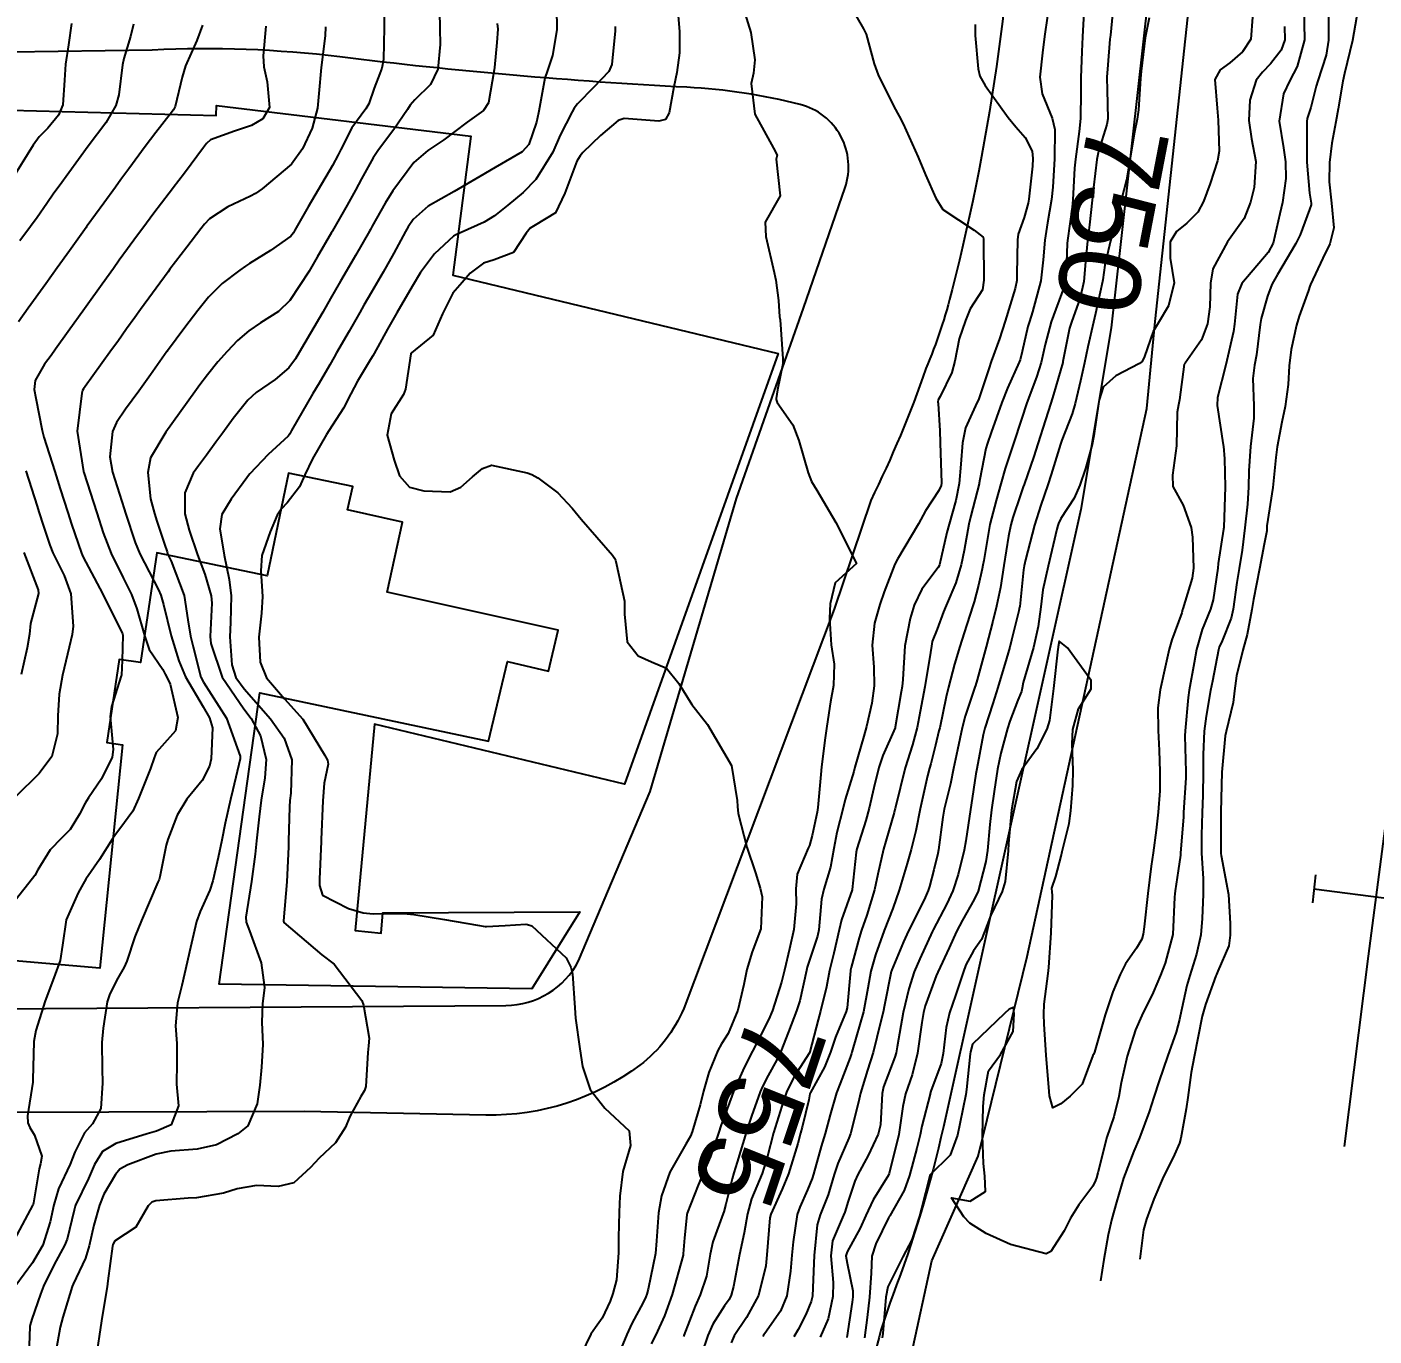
# Model space of a CAD drawing. Header units: metres. Extents: x 318500 to 325275, y 7408834 to 7428799.
# Drawn here: x 321225.1 to 321291.3, y 7408957.6 to 7409021.9 of the extents above; entities that cross this region are included whole.
import ezdxf
from ezdxf.enums import TextEntityAlignment as Align

# ---------------------------------------------------------------- set-up
doc = ezdxf.new("R2010")
doc.units = ezdxf.units.M
doc.header["$MEASUREMENT"] = 0
for name, color, linetype in [('Canaleta de Drenagem', 151, 'Continuous'), ('Cotas', 45, 'Continuous'), ('Curvas de Nivel 1m', 11, 'Continuous'), ('Curvas de Nivel 5m', 15, 'Continuous'), ('Edificações', 30, 'Continuous'), ('Linha Férrea', 20, 'Continuous'), ('Portico', 45, 'Continuous'), ('Vias Primárias', 230, 'Continuous')]:
    doc.layers.add(name, color=color, linetype=linetype)
doc.styles.add('ARIAL', font='arial.ttf')
doc.linetypes.add('TRACKS', pattern='A,0.15,[130,ltypeshp.shx,S=0.25,R=0,X=0,Y=0],0.15', length=0.3)

msp = doc.modelspace()

# ---------------------------------------------------------------- linework, layer by layer
at = {"layer": 'Canaleta de Drenagem'}
for points in [[(321249.372, 7409290.234), (321249.697, 7409286.757, 0.086902), (321251.229, 7409281.147, 0.00275), (321257.743, 7409267.502, -0.093903), (321262.235, 7409250.864, 0.050455), (321266.014, 7409229.764, -0.079532), (321267.595, 7409216.573, 0.086585), (321268.046, 7409213.208), (321269.19, 7409207.889), (321275.744, 7409181.262, -0.040826), (321277.451, 7409170.665, 0.035451), (321278.83, 7409161.482, -0.053917), (321280.053, 7409150.623), (321281.177, 7409131.234), (321281.285, 7409119.741), (321281.5, 7409109.523), (321282.344, 7409085.246), (321281.633, 7409043.555), (321280.186, 7409023.382), (321278.371, 7409007.125), (321276.879, 7408998.216), (321270.131, 7408967.899, -0.036702), (321267.644, 7408959.635, 0.067069), (321266.315, 7408954.006, 0.067069)], [(321268.389, 7408955.146), (321268.561, 7408956.738), (321269.57, 7408961.324), (321271.84, 7408966.46), (321274.245, 7408976.26), (321280.124, 7409003.171), (321280.54, 7409007.448), (321282.798, 7409028.507), (321283.854, 7409044.085), (321284.195, 7409071.064), (321284.512, 7409088.009), (321284.098, 7409100.477), (321283.431, 7409121.071), (321283.307, 7409129.777), (321282.048, 7409154.855), (321280.529, 7409166.527), (321277.478, 7409183.2), (321270.713, 7409214.2), (321267.719, 7409226.907, -0.002152), (321265.108, 7409238.206, -0.05927), (321264.171, 7409247.153, 0.067762), (321263.029, 7409256.52, 0.026743), (321260.171, 7409265.439, 0.025155)]]:
    msp.add_lwpolyline(points, format="xyb", dxfattribs=at)
at = {"layer": 'Curvas de Nivel 1m', "flags": 128}
for points, elevation in [([(321242.644, 7409023.464), (321242.659, 7409021.873), (321242.625, 7409020.304), (321242.55, 7409019.875), (321242.45, 7409019.612), (321242.175, 7409018.892), (321241.915, 7409018.132), (321241.763, 7409017.884), (321241.08, 7409016.957), (321240.537, 7409015.896), (321240.404, 7409015.621), (321240.122, 7409015.109), (321239.428, 7409013.91), (321238.939, 7409013.075), (321238.283, 7409011.927), (321238.207, 7409011.799), (321238.075, 7409011.63), (321237.08, 7409010.93), (321236.055, 7409010.294), (321235.851, 7409010.164), (321235.569, 7409009.965), (321234.712, 7409009.305), (321234.037, 7409008.638), (321233.513, 7409007.988), (321232.874, 7409007.141), (321232.031, 7409006.01), (321232.016, 7409005.993), (321231.999, 7409005.965), (321231.182, 7409004.822), (321230.61, 7409004.03), (321229.961, 7409003.137), (321229.518, 7409002.481), (321229.326, 7409002.046), (321229.187, 7409000.791), (321229.33, 7409000.046), (321229.893, 7408998.251), (321229.96, 7408998.039), (321230.436, 7408996.592), (321230.67, 7408996.028), (321231.584, 7408994.274), (321231.702, 7408994.012), (321231.833, 7408993.543), (321232.202, 7408992.004), (321232.581, 7408990.781), (321232.902, 7408989.993), (321233.768, 7408988.518), (321234.094, 7408987.977), (321234.232, 7408987.496), (321234.171, 7408985.976), (321234.087, 7408985.615), (321233.719, 7408984.913), (321232.976, 7408983.991), (321232.493, 7408983.204), (321232.034, 7408982.005), (321231.955, 7408981.727), (321231.652, 7408980.175), (321231.613, 7408980.048), (321231.597, 7408980.011), (321231.553, 7408979.915), (321230.743, 7408978.023), (321230.415, 7408977.231), (321230.025, 7408976.034), (321229.894, 7408975.737), (321229.587, 7408975.207), (321229.187, 7408974.432), (321229.061, 7408974.045), (321228.856, 7408972.748), (321228.795, 7408972.048), (321228.812, 7408970.766), (321228.831, 7408970.047), (321228.754, 7408968.795), (321228.334, 7408968.052), (321227.94, 7408967.6), (321227.476, 7408966.655), (321227.246, 7408966.063), (321226.669, 7408964.854), (321226.438, 7408964.075), (321226.265, 7408963.24), (321225.898, 7408962.083), (321225.401, 7408961.216), (321224.578, 7408960.102)], 762), ([(321260.231, 7409023.061), (321260.676, 7409021.633), (321260.863, 7409020.297), (321260.802, 7409019.631), (321260.691, 7409019.124), (321260.874, 7409017.629), (321261.793, 7409015.957), (321261.972, 7409015.612), (321261.924, 7409015.409), (321262.11, 7409013.61), (321261.385, 7409012.326), (321261.411, 7409011.62), (321261.82, 7409009.847), (321261.874, 7409009.613), (321261.908, 7409009.472), (321262.039, 7409008.482), (321262.087, 7409007.665), (321262.099, 7409007.609), (321262.117, 7409007.521), (321262.244, 7409005.606), (321262.241, 7409005.362), (321261.977, 7409004.09), (321261.924, 7409003.657), (321261.925, 7409003.611), (321261.93, 7409003.571), (321261.969, 7409003.462), (321262.73, 7409002.371), (321263.03, 7409001.594), (321263.498, 7409000.015), (321263.661, 7408999.584), (321263.914, 7408999.153), (321264.842, 7408997.57), (321265.87, 7408995.56), (321264.818, 7408994.608), (321264.563, 7408993.573), (321264.531, 7408992.872), (321264.612, 7408991.572), (321264.759, 7408990.611), (321264.732, 7408989.571), (321264.587, 7408988.763), (321264.405, 7408987.574), (321264.322, 7408987.004), (321264.143, 7408985.576), (321264.108, 7408985.195), (321263.972, 7408983.577), (321263.94, 7408983.344), (321263.689, 7408982.208), (321263.549, 7408981.715), (321263.483, 7408981.583), (321262.945, 7408980.306), (321262.884, 7408979.591), (321262.906, 7408978.855), (321262.784, 7408977.593), (321262.568, 7408976.643), (321262.325, 7408975.599), (321262.185, 7408975.008), (321261.742, 7408973.607), (321261.566, 7408973.181), (321260.76, 7408971.622), (321260.35, 7408970.816), (321259.826, 7408969.635), (321259.741, 7408969.413), (321259.507, 7408968.788), (321259.195, 7408967.943), (321259.096, 7408967.644), (321258.686, 7408966.44), (321258.342, 7408965.651), (321258.082, 7408965.033), (321257.544, 7408963.659), (321257.526, 7408963.571), (321257.422, 7408962.456), (321257.351, 7408961.661), (321257.343, 7408961.594), (321256.808, 7408959.669), (321256.433, 7408958.615), (321256.005, 7408957.68), (321255.786, 7408957.251)], 756), ([(321278.512, 7409023.396), (321278.332, 7409021.509), (321278.323, 7409021.398), (321278.312, 7409021.306), (321278.2, 7409020.041), (321278.153, 7409019.438), (321278.151, 7409019.4), (321278.181, 7409018.814), (321278.212, 7409017.399), (321278.157, 7409017.113), (321277.748, 7409015.8), (321277.67, 7409015.405), (321277.505, 7409014.021), (321277.442, 7409013.407), (321277.313, 7409012.187), (321277.214, 7409011.409), (321277.109, 7409010.37), (321277.021, 7409009.41), (321276.847, 7409008.607), (321276.416, 7409007.416), (321276.327, 7409007.115), (321276.001, 7409005.482), (321275.991, 7409005.429), (321275.546, 7409003.857), (321275.409, 7409003.428), (321275.146, 7409002.616), (321274.77, 7409001.438), (321274.566, 7409000.815), (321274.094, 7408999.447), (321274.047, 7408999.319), (321273.912, 7408998.932), (321273.534, 7408997.817), (321273.44, 7408997.457), (321273.335, 7408996.908), (321273.099, 7408995.462), (321272.931, 7408994.387), (321272.742, 7408993.466), (321272.562, 7408992.736), (321272.237, 7408991.474), (321271.794, 7408989.846), (321271.709, 7408989.563), (321271.683, 7408989.481), (321271.194, 7408988.06), (321271.053, 7408987.487), (321270.828, 7408986.405), (321270.636, 7408985.491), (321270.477, 7408984.738), (321270.17, 7408983.495), (321270.098, 7408983.102), (321269.895, 7408981.498), (321269.862, 7408981.314), (321269.665, 7408980.526), (321269.454, 7408979.702), (321269.388, 7408979.504), (321269.19, 7408979.051), (321268.419, 7408977.518), (321268.167, 7408976.977), (321267.601, 7408975.61), (321267.577, 7408975.554), (321267.573, 7408975.53), (321267.24, 7408973.87), (321267.166, 7408973.536), (321267.044, 7408973.017), (321266.675, 7408971.543), (321266.406, 7408970.678), (321266.058, 7408969.552), (321265.958, 7408969.109), (321265.576, 7408967.559), (321265.488, 7408967.337), (321264.946, 7408966.095), (321264.774, 7408965.567), (321264.468, 7408964.557), (321264.074, 7408963.574), (321263.927, 7408963.08), (321263.782, 7408961.576), (321263.773, 7408961.209), (321263.703, 7408959.577), (321263.644, 7408959.319), (321263.377, 7408958.686), (321262.997, 7408957.954), (321262.783, 7408957.589)], 751), ([(321245.389, 7409022.666), (321245.406, 7409021.832), (321245.42, 7409021.05), (321245.296, 7409019.833), (321244.934, 7409019.083), (321244.167, 7409018.319), (321243.947, 7409018.07), (321243.812, 7409017.855), (321243.142, 7409016.868), (321242.385, 7409015.876), (321242.126, 7409015.483), (321241.555, 7409014.446), (321241.256, 7409013.889), (321240.842, 7409013.15), (321240.134, 7409011.899), (321240.114, 7409011.865), (321240.079, 7409011.805), (321239.371, 7409010.6), (321238.976, 7409009.916), (321238.036, 7409008.48), (321237.482, 7409007.938), (321236.593, 7409007.38), (321236.015, 7409006.98), (321235.468, 7409006.506), (321234.951, 7409005.97), (321234.501, 7409005.466), (321233.983, 7409004.823), (321233.62, 7409004.341), (321233.368, 7409003.989), (321231.95, 7409002.01), (321231.197, 7409000.755), (321231.05, 7409000.023), (321231.193, 7408998.728), (321231.383, 7408998.018), (321231.506, 7408997.636), (321231.875, 7408996.515), (321232, 7408996.137), (321232.048, 7408996.007), (321232.201, 7408995.668), (321232.844, 7408993.995), (321233.026, 7408992.788), (321233.161, 7408991.99), (321233.29, 7408991.473), (321233.664, 7408989.982), (321233.786, 7408989.733), (321234.929, 7408987.968), (321235.589, 7408986.105), (321235.595, 7408985.961), (321235.237, 7408984.442), (321235.111, 7408983.966), (321234.85, 7408982.811), (321234.687, 7408981.97), (321234.512, 7408981.126), (321234.252, 7408979.974), (321234.106, 7408979.515), (321233.635, 7408978.481), (321233.449, 7408977.983), (321233.097, 7408976.499), (321232.996, 7408975.989), (321232.731, 7408974.845), (321232.508, 7408973.996), (321232.413, 7408972.852), (321232.477, 7408971.996), (321232.482, 7408971.049), (321232.474, 7408969.996), (321232.561, 7408968.937), (321232.21, 7408967.999), (321231.487, 7408967.69), (321231.02, 7408967.552), (321229.48, 7408967.082), (321228.827, 7408966.696), (321228.442, 7408966.05), (321228.145, 7408965.368), (321227.505, 7408964.059), (321227.487, 7408964.012), (321227.436, 7408963.812), (321227.091, 7408962.389), (321226.966, 7408962.067), (321226.458, 7408961.132), (321225.939, 7408960.082), (321225.788, 7408959.68), (321225.365, 7408958.45), (321225.272, 7408958.18), (321225.255, 7408958.092), (321225.191, 7408956.233)], 761), ([(321251.122, 7409022.861), (321251.138, 7409021.756), (321250.937, 7409020.499), (321250.687, 7409019.763), (321250.564, 7409019.385), (321250.258, 7409017.769), (321250.244, 7409017.683), (321250.152, 7409017.232), (321249.775, 7409016.135), (321249.436, 7409015.78), (321248.122, 7409015.007), (321247.363, 7409014.562), (321246.11, 7409013.82), (321244.826, 7409013.113), (321244.089, 7409012.447), (321243.844, 7409012.093), (321243.712, 7409011.856), (321243.135, 7409010.793), (321242.616, 7409009.872), (321242.04, 7409008.881), (321241.673, 7409008.244), (321241.466, 7409007.886), (321240.94, 7409006.966), (321240.328, 7409005.897), (321240.206, 7409005.689), (321239.991, 7409005.32), (321239.465, 7409004.421), (321239.169, 7409003.912), (321238.115, 7409002.091), (321238.025, 7409001.929), (321237.995, 7409001.883), (321237.948, 7409001.818), (321236.966, 7409000.913), (321236.073, 7408999.958), (321236.004, 7408999.874), (321235.917, 7408999.765), (321235.157, 7408998.711), (321234.685, 7408997.972), (321234.589, 7408997.267), (321234.808, 7408995.971), (321235.047, 7408994.773), (321235.143, 7408993.967), (321235.12, 7408992.668), (321235.093, 7408991.967), (321235.183, 7408990.579), (321235.375, 7408989.964), (321235.782, 7408989.403), (321237.081, 7408987.94), (321237.746, 7408986.985), (321238.126, 7408985.924), (321238.077, 7408984.288), (321238.035, 7408983.925), (321238.02, 7408983.61), (321237.968, 7408981.926), (321237.96, 7408981.642), (321237.878, 7408979.927), (321237.715, 7408978.013), (321237.743, 7408977.928), (321239.607, 7408976.344), (321240.216, 7408975.894), (321241.573, 7408974.103), (321241.647, 7408973.879), (321241.925, 7408972.246), (321241.904, 7408971.875), (321241.866, 7408971.554), (321241.764, 7408969.876), (321241.705, 7408969.69), (321241.513, 7408969.391), (321240.979, 7408968.404), (321240.764, 7408967.887), (321240.268, 7408967.106), (321239.475, 7408966.367), (321239.04, 7408965.906), (321238.231, 7408965.145), (321237.456, 7408964.971), (321236.391, 7408965.011), (321235.453, 7408964.855), (321234.773, 7408964.644), (321233.447, 7408964.421), (321233.035, 7408964.397), (321231.444, 7408964.274), (321231.26, 7408964.196), (321231.069, 7408964.016), (321230.474, 7408962.974), (321229.414, 7408962.29), (321229.345, 7408962.107), (321229.33, 7408962.041), (321229.099, 7408960.337), (321229.053, 7408960.043), (321228.821, 7408958.593), (321228.732, 7408958.046), (321228.557, 7408956.832)], 759), ([(321257.067, 7409022.838), (321257.175, 7409021.676), (321257.167, 7409020.642), (321257.037, 7409019.677), (321256.89, 7409018.969), (321256.661, 7409017.682), (321256.478, 7409017.362), (321256.154, 7409017.285), (321254.457, 7409017.414), (321254.154, 7409017.316), (321253.293, 7409016.579), (321252.422, 7409015.737), (321252.285, 7409015.582), (321252.126, 7409015.311), (321251.534, 7409013.749), (321251.076, 7409012.774), (321250.086, 7409012.177), (321249.831, 7409012.026), (321249.647, 7409011.776), (321249.017, 7409010.834), (321248.06, 7409010.478), (321247.55, 7409010.312), (321246.882, 7409009.812), (321246.498, 7409009.363), (321246.04, 7409008.835), (321245.531, 7409007.827), (321245.078, 7409006.77), (321244.001, 7409005.897), (321243.976, 7409005.875), (321243.971, 7409005.85), (321243.715, 7409004.113), (321243.617, 7409003.855), (321243.003, 7409002.907), (321242.819, 7409001.867), (321243.157, 7409000.637), (321243.421, 7408999.857), (321243.912, 7408999.316), (321244.619, 7408999.13), (321245.909, 7408999.087), (321246.423, 7408999.304), (321247.01, 7408999.809), (321247.5, 7409000.23), (321247.929, 7409000.381), (321249.685, 7409000.012), (321249.922, 7408999.926), (321250.214, 7408999.766), (321251.195, 7408999.036), (321251.898, 7408998.274), (321252.336, 7408997.736), (321253.872, 7408995.962), (321253.982, 7408995.83), (321254.029, 7408995.718), (321254.075, 7408995.509), (321254.468, 7408993.711), (321254.467, 7408993.073), (321254.599, 7408991.708), (321255.136, 7408991.033), (321255.8, 7408990.73), (321256.536, 7408990.418), (321257.131, 7408989.67), (321257.775, 7408988.635), (321258.54, 7408987.652), (321259.73, 7408985.64), (321259.996, 7408983.919), (321260.015, 7408983.635), (321260.057, 7408983.283), (321260.483, 7408981.628), (321260.909, 7408980.373), (321261.135, 7408979.618), (321261.228, 7408979.198), (321261.173, 7408977.617), (321260.744, 7408976.492), (321260.485, 7408975.627), (321260.322, 7408974.896), (321260.028, 7408973.633), (321259.558, 7408972.477), (321259.226, 7408971.97), (321259.059, 7408971.645), (321258.611, 7408970.572), (321258.356, 7408969.652), (321258.182, 7408968.981), (321257.788, 7408967.657), (321257.707, 7408967.439), (321257.484, 7408967.051), (321256.688, 7408965.672), (321256.287, 7408964.512), (321256.135, 7408963.68), (321256.043, 7408962.304), (321255.984, 7408961.681), (321255.638, 7408959.932), (321255.574, 7408959.687), (321255.524, 7408959.552), (321255.384, 7408959.271), (321254.83, 7408958.236), (321254.583, 7408957.702), (321254.22, 7408956.834)], 757), ([(321275.245, 7409022.45), (321275.099, 7409021.437), (321275.004, 7409020.643), (321274.863, 7409019.44), (321274.989, 7409018.626), (321275.481, 7409017.43), (321275.604, 7409016.878), (321275.592, 7409015.428), (321275.502, 7409014.046), (321275.441, 7409013.43), (321275.246, 7409012.28), (321275.108, 7409011.435), (321275.033, 7409010.468), (321274.919, 7409009.437), (321274.512, 7409007.92), (321274.354, 7409007.445), (321274.281, 7409007.191), (321274.008, 7409005.978), (321273.897, 7409005.556), (321273.858, 7409005.452), (321273.274, 7409004.167), (321273.005, 7409003.464), (321272.478, 7409001.995), (321272.295, 7409001.475), (321272.22, 7409001.202), (321271.923, 7408999.687), (321271.893, 7408999.508), (321271.887, 7408999.48), (321271.474, 7408997.906), (321271.377, 7408997.485), (321271.158, 7408996.206), (321271.012, 7408995.489), (321270.739, 7408994.609), (321270.267, 7408993.496), (321270.14, 7408993.192), (321269.823, 7408992.338), (321269.588, 7408991.729), (321269.54, 7408991.504), (321269.497, 7408991.194), (321269.213, 7408989.509), (321268.991, 7408988.293), (321268.845, 7408987.514), (321268.61, 7408986.654), (321268.248, 7408985.522), (321267.773, 7408983.591), (321267.757, 7408983.529), (321267.751, 7408983.488), (321267.707, 7408983.338), (321267.301, 7408981.921), (321267.195, 7408981.537), (321266.905, 7408980.298), (321266.74, 7408979.544), (321266.373, 7408978.285), (321266.117, 7408977.553), (321265.996, 7408977.183), (321265.602, 7408975.722), (321265.568, 7408975.593), (321265.562, 7408975.56), (321265.399, 7408973.735), (321265.355, 7408973.562), (321264.825, 7408972.299), (321264.58, 7408971.57), (321264.286, 7408970.825), (321263.605, 7408969.579), (321263.578, 7408969.52), (321263.515, 7408969.228), (321263.198, 7408967.881), (321263.121, 7408967.586), (321262.986, 7408967.089), (321262.525, 7408965.594), (321262.218, 7408964.839), (321261.658, 7408963.607), (321261.613, 7408963.432), (321261.455, 7408961.609), (321261.405, 7408961.074), (321261.05, 7408959.615), (321260.457, 7408958.54), (321259.856, 7408957.633), (321259.7, 7408957.29)], 753), ([(321277.026, 7409022.618), (321276.968, 7409021.413), (321276.924, 7409020.698), (321276.877, 7409019.413), (321276.886, 7409018.706), (321276.873, 7409017.413), (321276.793, 7409016.774), (321276.614, 7409015.415), (321276.578, 7409014.971), (321276.49, 7409013.416), (321276.457, 7409013.064), (321276.228, 7409011.419), (321276.218, 7409011.279), (321276.151, 7409009.419), (321276.135, 7409009.333), (321276.047, 7409009.111), (321275.426, 7409007.429), (321275.13, 7409006.316), (321274.933, 7409005.436), (321274.712, 7409004.716), (321274.234, 7409003.446), (321273.962, 7409002.642), (321273.575, 7409001.456), (321273.17, 7409000.223), (321272.954, 7408999.464), (321272.722, 7408998.653), (321272.415, 7408997.472), (321272.11, 7408995.714), (321272.075, 7408995.477), (321272.043, 7408995.302), (321271.855, 7408994.492), (321271.641, 7408993.684), (321271.581, 7408993.483), (321271.159, 7408992.148), (321270.938, 7408991.489), (321270.672, 7408990.621), (321270.381, 7408989.494), (321270.265, 7408989.013), (321269.949, 7408987.498), (321269.915, 7408987.341), (321269.747, 7408986.633), (321269.515, 7408985.721), (321269.453, 7408985.504), (321269.354, 7408985.133), (321268.984, 7408983.511), (321268.77, 7408982.438), (321268.55, 7408981.517), (321268.357, 7408980.833), (321267.961, 7408979.525), (321267.641, 7408978.627), (321267.23, 7408977.536), (321266.804, 7408976.351), (321266.573, 7408975.545), (321266.423, 7408974.712), (321266.21, 7408973.55), (321265.671, 7408971.678), (321265.633, 7408971.559), (321265.614, 7408971.494), (321265.546, 7408971.309), (321265.063, 7408970.029), (321264.884, 7408969.566), (321264.578, 7408968.495), (321264.323, 7408967.572), (321264.125, 7408966.933), (321263.752, 7408965.577), (321263.686, 7408965.358), (321263.458, 7408964.811), (321263.073, 7408963.958), (321262.948, 7408963.587), (321262.754, 7408962.256), (321262.692, 7408961.591), (321262.623, 7408960.813), (321262.434, 7408959.594), (321262.124, 7408958.854), (321261.362, 7408957.754), (321261.301, 7408957.67), (321261.269, 7408957.611)], 752), ([(321285.315, 7409022.388), (321285.239, 7409021.305), (321284.829, 7409020.692), (321284.202, 7409020.146), (321283.72, 7409019.802), (321283.457, 7409019.327), (321283.571, 7409017.924), (321283.632, 7409017.325), (321283.668, 7409015.801), (321283.598, 7409015.325), (321283.226, 7409014.227), (321282.911, 7409013.332), (321282.623, 7409012.814), (321282.094, 7409012.265), (321281.574, 7409011.861), (321281.274, 7409011.352), (321281.267, 7409010.547), (321281.472, 7409009.349), (321281.186, 7409008.21), (321280.674, 7409007.36), (321280.44, 7409006.947), (321280.005, 7409005.729), (321279.898, 7409005.475), (321279.762, 7409005.374), (321278.605, 7409004.777), (321277.982, 7409004.216), (321277.785, 7409003.59), (321277.752, 7409003.402), (321277.525, 7409001.834), (321277.437, 7409001.405), (321277.112, 7409000.228), (321276.837, 7408999.411), (321276.551, 7408998.773), (321275.895, 7408997.767), (321275.786, 7408997.527), (321275.754, 7408997.422), (321275.707, 7408997.241), (321275.27, 7408995.429), (321275.022, 7408994.263), (321274.911, 7408993.434), (321274.789, 7408992.472), (321274.556, 7408991.439), (321274.056, 7408989.709), (321274.005, 7408989.447), (321273.962, 7408989.273), (321273.781, 7408988.846), (321273.4, 7408987.821), (321273.283, 7408987.457), (321272.949, 7408986.255), (321272.787, 7408985.464), (321272.623, 7408984.371), (321272.497, 7408983.468), (321272.42, 7408982.749), (321272.296, 7408981.471), (321272.218, 7408980.926), (321271.839, 7408979.477), (321271.646, 7408979.058), (321271.067, 7408978.054), (321270.782, 7408977.488), (321270.414, 7408976.696), (321269.863, 7408975.497), (321269.784, 7408975.311), (321269.59, 7408974.824), (321269.239, 7408973.841), (321269.152, 7408973.506), (321269.077, 7408973.019), (321268.863, 7408971.51), (321268.595, 7408970.453), (321268.266, 7408969.519), (321268.132, 7408968.899), (321267.949, 7408967.523), (321267.471, 7408965.609), (321267.434, 7408965.531), (321266.675, 7408964.318), (321266.325, 7408963.547), (321266.05, 7408962.932), (321265.413, 7408961.759), (321265.351, 7408961.621), (321265.344, 7408961.561), (321265.406, 7408961.207), (321265.677, 7408959.84), (321265.677, 7408959.556), (321265.644, 7408959.298), (321265.394, 7408957.559)], 749), ([(321287.832, 7409022.862), (321287.872, 7409021.265), (321287.511, 7409019.96), (321287.151, 7409019.276), (321286.842, 7409018.618), (321286.622, 7409017.283), (321286.838, 7409015.971), (321286.937, 7409015.278), (321286.944, 7409014.461), (321286.785, 7409013.28), (321286.66, 7409012.723), (321286.32, 7409011.286), (321286.075, 7409010.827), (321284.795, 7409009.309), (321284.572, 7409008.792), (321284.434, 7409007.314), (321284.384, 7409006.956), (321284, 7409005.32), (321283.589, 7409003.71), (321283.574, 7409003.324), (321283.88, 7409001.391), (321283.887, 7409001.321), (321283.941, 7409000.695), (321283.972, 7408999.319), (321283.901, 7408997.331), (321283.889, 7408997.24), (321283.635, 7408995.559), (321283.609, 7408995.323), (321283.387, 7408993.784), (321283.246, 7408993.326), (321282.833, 7408992.322), (321282.57, 7408991.332), (321282.448, 7408990.689), (321282.199, 7408989.336), (321282.147, 7408988.974), (321281.998, 7408987.338), (321281.992, 7408987.102), (321282.037, 7408985.337), (321282.033, 7408985.031), (321281.93, 7408983.338), (321281.919, 7408983.126), (321281.783, 7408981.339), (321281.774, 7408981.244), (321281.667, 7408980.474), (321281.51, 7408979.484), (321281.493, 7408979.342), (321281.483, 7408979.177), (321281.398, 7408977.343), (321281.02, 7408975.937), (321280.795, 7408975.352), (321280.442, 7408974.502), (321279.875, 7408973.365), (321279.563, 7408972.661), (321279.152, 7408971.376), (321278.857, 7408970.053), (321278.748, 7408969.382), (321278.499, 7408968.391), (321278.164, 7408967.39), (321277.714, 7408965.638), (321277.645, 7408965.397), (321277.601, 7408965.266), (321277.464, 7408964.984), (321276.788, 7408964.069), (321276.377, 7408963.411), (321276.057, 7408962.787), (321275.415, 7408961.785), (321275.174, 7408961.663), (321273.42, 7408962.127), (321272.227, 7408962.669), (321271.435, 7408963.177), (321271.142, 7408963.483), (321270.527, 7408964.416), (321271.452, 7408964.251), (321272.198, 7408964.73), (321272.164, 7408965.47), (321272.097, 7408966.092), (321272.052, 7408967.472), (321272.079, 7408968.904), (321272.134, 7408969.471), (321272.348, 7408970.657), (321272.931, 7408971.459), (321273.561, 7408972.588), (321273.608, 7408973.449), (321273.575, 7408973.752), (321273.356, 7408973.67), (321273.125, 7408973.457), (321271.555, 7408971.954), (321271.455, 7408971.577), (321271.443, 7408971.481), (321271.267, 7408969.739), (321271.233, 7408969.483), (321270.943, 7408968.041), (321270.824, 7408967.487), (321270.46, 7408966.511), (321269.47, 7408965.522), (321269.461, 7408965.5), (321269.058, 7408963.894), (321268.958, 7408963.507), (321268.588, 7408962.347), (321268.134, 7408961.519), (321267.395, 7408960.046), (321267.308, 7408959.531), (321267.152, 7408957.744), (321267.125, 7408957.534)], 747), ([(321289.042, 7409022.442), (321289.047, 7409021.252), (321288.934, 7409020.527), (321288.523, 7409019.257), (321288.447, 7409018.997), (321288.17, 7409017.957), (321288.006, 7409017.418), (321287.983, 7409017.263), (321287.982, 7409017.086), (321287.983, 7409015.262), (321288.117, 7409013.745), (321288.192, 7409013.259), (321288.191, 7409013.177), (321288.105, 7409012.94), (321287.647, 7409011.706), (321287.449, 7409011.269), (321286.536, 7409009.754), (321286.272, 7409009.287), (321286.212, 7409009.133), (321286.051, 7409008.679), (321285.735, 7409007.594), (321285.685, 7409007.295), (321285.505, 7409005.8), (321285.417, 7409005.299), (321285.332, 7409004.641), (321285.376, 7409003.299), (321285.373, 7409002.701), (321285.216, 7409001.301), (321285.128, 7409000.106), (321285.122, 7408999.302), (321285.073, 7408998.468), (321284.937, 7408997.304), (321284.799, 7408996.221), (321284.659, 7408995.308), (321284.546, 7408994.624), (321284.369, 7408993.312), (321284.271, 7408992.876), (321283.817, 7408991.766), (321283.679, 7408991.454), (321283.64, 7408991.322), (321283.343, 7408989.776), (321283.256, 7408989.325), (321283.031, 7408988.068), (321282.947, 7408987.328), (321282.885, 7408986.186), (321282.882, 7408985.328), (321282.873, 7408984.174), (321282.846, 7408983.329), (321282.801, 7408982.222), (321282.814, 7408981.329), (321282.898, 7408980.091), (321282.895, 7408979.328), (321282.835, 7408978.131), (321282.772, 7408977.329), (321282.566, 7408976.38), (321282.233, 7408975.334), (321282.091, 7408974.837), (321281.764, 7408973.338), (321281.729, 7408973.177), (321281.562, 7408972.553), (321281.131, 7408971.346), (321280.724, 7408970.161), (321280.465, 7408969.356), (321280.232, 7408968.636), (321279.768, 7408967.366), (321279.483, 7408966.703), (321278.98, 7408965.377), (321278.628, 7408964.207), (321278.401, 7408963.386), (321278.222, 7408962.594), (321278.004, 7408961.391), (321277.849, 7408960.346)], 746), ([(321227.303, 7409022.074), (321227.155, 7409021.031), (321227.01, 7409020.078), (321226.97, 7409019.286), (321226.887, 7409018.079), (321226.663, 7409017.572), (321226.143, 7409016.94), (321225.725, 7409016.507), (321225.427, 7409016.101), (321224.336, 7409014.341)], 767), ([(321239.788, 7409021.906), (321239.761, 7409021.462), (321239.572, 7409019.909), (321239.449, 7409018.632), (321239.389, 7409017.912), (321239.131, 7409016.93), (321238.648, 7409015.922), (321238.122, 7409015.172), (321236.677, 7409013.951), (321236.341, 7409013.722), (321236.104, 7409013.591), (321234.995, 7409013.072), (321234.088, 7409012.49), (321233.837, 7409012.23), (321233.653, 7409011.986), (321232.968, 7409011.095), (321232.138, 7409010.009), (321232.049, 7409009.888), (321230.695, 7409008.03), (321230.417, 7409007.641), (321230.016, 7409007.082), (321229.582, 7409006.468), (321229.277, 7409006.047), (321228.736, 7409005.305), (321227.973, 7409004.255), (321227.89, 7409004.143), (321227.857, 7409004.062), (321227.823, 7409003.916), (321227.589, 7409002.065), (321227.902, 7409000.078), (321227.906, 7409000.06), (321227.919, 7409000.023), (321228.547, 7408998.053), (321228.867, 7408997.063), (321229.264, 7408996.046), (321229.852, 7408994.864), (321230.256, 7408994.034), (321230.522, 7408993.337), (321230.899, 7408992.024), (321231.127, 7408991.344), (321231.794, 7408990.363), (321231.915, 7408990.132), (321231.97, 7408990.007), (321232.148, 7408989.641), (321232.525, 7408987.999), (321232.414, 7408987.337), (321231.739, 7408986.593), (321231.461, 7408986.287), (321231.368, 7408986.015), (321231.195, 7408985.488), (321230.607, 7408984.027), (321230.329, 7408983.403), (321229.687, 7408982.533), (321229.464, 7408982.261), (321229.328, 7408982.044), (321228.683, 7408981.031), (321228.015, 7408980.056), (321227.88, 7408979.825), (321227.643, 7408979.383), (321227.053, 7408978.069), (321226.865, 7408976.817), (321226.755, 7408976.073), (321226.444, 7408975.22), (321226.009, 7408974.083), (321225.555, 7408972.634), (321225.463, 7408972.091), (321225.413, 7408970.2), (321225.407, 7408970.092), (321225.151, 7408968.439), (321225.17, 7408968.095), (321225.27, 7408967.875), (321225.484, 7408967.496), (321225.854, 7408966.465), (321225.788, 7408966.085), (321225.716, 7408965.836), (321225.441, 7408964.172), (321225.419, 7408964.09), (321225.412, 7408964.063), (321224.366, 7408962.106)], 763), ([(321236.861, 7409021.95), (321236.729, 7409020.486), (321236.747, 7409019.952), (321236.921, 7409019.207), (321237.041, 7409017.947), (321236.701, 7409017.402), (321236.147, 7409017.067), (321235.316, 7409016.795), (321234.136, 7409016.358), (321233.937, 7409016.179), (321233.79, 7409015.985), (321232.851, 7409014.733), (321232.308, 7409014.007), (321232.223, 7409013.893), (321232.106, 7409013.741), (321231.356, 7409012.756), (321230.811, 7409012.029), (321230.497, 7409011.61), (321230.065, 7409011.018), (321229.651, 7409010.449), (321229.365, 7409010.047), (321228.817, 7409009.278), (321228.031, 7409008.176), (321227.945, 7409008.061), (321227.139, 7409006.947), (321226.519, 7409006.082), (321226.303, 7409005.778), (321225.989, 7409005.348), (321225.528, 7409004.546), (321225.478, 7409004.097), (321225.55, 7409003.68), (321225.862, 7409002.091), (321225.945, 7409001.761), (321226.487, 7409000.081), (321226.758, 7408999.227), (321227.126, 7408998.071), (321227.311, 7408997.495), (321227.801, 7408996.061), (321227.868, 7408995.904), (321228.854, 7408994.05), (321229.811, 7408992.113), (321229.827, 7408992.04), (321229.798, 7408990.8), (321229.759, 7408990.071), (321229.752, 7408990.04), (321229.27, 7408988.542), (321229.203, 7408988.046), (321229.357, 7408986.423), (321229.311, 7408986.044), (321228.789, 7408984.98), (321228.145, 7408984.056), (321227.975, 7408983.788), (321227.698, 7408983.248), (321227.247, 7408982.506), (321226.811, 7408982.073), (321226.253, 7408981.499), (321225.656, 7408980.515), (321225.5, 7408980.244), (321225.386, 7408980.094), (321224.539, 7408979.007)], 764), ([(321230.359, 7409022.038), (321230.204, 7409021.437), (321229.879, 7409020.357), (321229.811, 7409020.044), (321229.639, 7409018.574), (321229.493, 7409018.047), (321229.003, 7409017.196), (321228.13, 7409016.06), (321226.695, 7409014.081), (321226.448, 7409013.742), (321226.097, 7409013.23), (321225.629, 7409012.554), (321225.292, 7409012.102), (321224.768, 7409011.411)], 766), ([(321254.005, 7409021.93), (321254.003, 7409021.722), (321253.854, 7409020.063), (321253.696, 7409019.725), (321252.962, 7409018.948), (321252.166, 7409018.138), (321251.995, 7409017.91), (321251.898, 7409017.744), (321251.308, 7409016.587), (321250.942, 7409015.758), (321250.116, 7409014.41), (321249.49, 7409013.779), (321248.741, 7409013.15), (321248.092, 7409012.63), (321247.569, 7409012.324), (321246.442, 7409011.816), (321246.193, 7409011.704), (321246.077, 7409011.634), (321245.131, 7409010.767), (321244.452, 7409009.844), (321244.043, 7409009.156), (321243.284, 7409007.861), (321242.825, 7409007.061), (321242.174, 7409005.877), (321242.113, 7409005.763), (321241.995, 7409005.574), (321241.352, 7409004.513), (321241.024, 7409003.889), (321240.665, 7409003.191), (321239.952, 7409002.076), (321239.841, 7409001.902), (321239.14, 7409000.703), (321238.775, 7408999.917), (321238.512, 7408999.32), (321237.899, 7408998.542), (321237.6, 7408998.229), (321237.412, 7408997.937), (321237.06, 7408997.121), (321236.664, 7408995.948), (321236.605, 7408995.203), (321236.696, 7408993.947), (321236.648, 7408993.128), (321236.51, 7408991.95), (321236.569, 7408990.72), (321236.885, 7408989.944), (321237.775, 7408988.923), (321238.666, 7408987.916), (321239.734, 7408986.169), (321239.881, 7408985.898), (321239.916, 7408985.71), (321239.719, 7408984.779), (321239.645, 7408983.901), (321239.572, 7408982.011), (321239.567, 7408981.902), (321239.496, 7408980.058), (321239.489, 7408979.902), (321239.492, 7408979.746), (321239.644, 7408979.271), (321240.91, 7408978.615), (321241.635, 7408978.408), (321242.118, 7408978.356), (321243.635, 7408978.371), (321244.12, 7408978.328), (321245.633, 7408978.084), (321247.254, 7408977.804), (321247.629, 7408977.742), (321247.689, 7408977.74), (321248.604, 7408977.785), (321249.631, 7408977.844), (321249.699, 7408977.837), (321249.925, 7408977.766), (321251.607, 7408976.205), (321251.836, 7408975.738), (321251.915, 7408975.417), (321252.027, 7408973.735), (321252.07, 7408973.23), (321252.28, 7408971.733), (321252.4, 7408970.869), (321252.782, 7408969.727), (321253.506, 7408968.818), (321254.706, 7408967.702), (321254.769, 7408966.987), (321254.393, 7408965.706), (321254.232, 7408964.488), (321254.201, 7408963.709), (321254.176, 7408962.464), (321254.178, 7408961.708), (321254.077, 7408960.39), (321253.898, 7408959.712), (321253.76, 7408959.339), (321253.372, 7408958.51), (321253.044, 7408958.044), (321252.821, 7408957.725), (321252.34, 7408956.735)], 758), ([(321271.693, 7409022.018), (321271.7, 7409021.485), (321271.833, 7409019.846), (321271.925, 7409019.483), (321272.183, 7409019.039), (321273.315, 7409017.463), (321273.697, 7409017), (321274.15, 7409016.484), (321274.499, 7409015.8), (321274.531, 7409015.444), (321274.503, 7409015.076), (321274.328, 7409013.447), (321274.295, 7409013.259), (321274.097, 7409012.557), (321273.805, 7409011.733), (321273.763, 7409011.455), (321273.746, 7409009.763), (321273.734, 7409009.455), (321273.657, 7409009.066), (321273.164, 7409007.463), (321272.887, 7409006.597), (321272.484, 7409005.473), (321272.356, 7409005.113), (321271.977, 7409003.941), (321271.854, 7409003.599), (321271.79, 7409003.482), (321271.216, 7409002.229), (321271.069, 7409001.489), (321270.986, 7409000.437), (321270.907, 7408999.49), (321270.744, 7408998.655), (321270.408, 7408997.495), (321270.304, 7408997.077), (321269.933, 7408995.499), (321269.918, 7408995.451), (321269.868, 7408995.367), (321269.071, 7408994.293), (321268.704, 7408993.517), (321268.495, 7408992.855), (321268.24, 7408991.524), (321268.139, 7408989.87), (321268.1, 7408989.525), (321268.053, 7408989.259), (321267.771, 7408987.53), (321267.76, 7408987.499), (321267.152, 7408986.125), (321266.96, 7408985.542), (321266.715, 7408984.54), (321266.489, 7408983.548), (321266.319, 7408982.933), (321265.883, 7408981.557), (321265.848, 7408981.387), (321265.658, 7408979.56), (321265.65, 7408979.53), (321265.134, 7408978.066), (321265.017, 7408977.566), (321264.747, 7408976.434), (321264.535, 7408975.571), (321264.383, 7408974.777), (321264.102, 7408973.575), (321263.983, 7408973.159), (321263.573, 7408971.58), (321263.549, 7408971.534), (321262.779, 7408970.344), (321262.423, 7408969.596), (321262.191, 7408968.918), (321261.795, 7408967.605), (321261.478, 7408966.392), (321261.227, 7408965.614), (321260.709, 7408964.364), (321260.514, 7408963.624), (321260.354, 7408962.699), (321260.117, 7408961.629), (321259.816, 7408960.056), (321259.716, 7408959.635), (321259.604, 7408959.42), (321259.382, 7408959.114), (321258.802, 7408958.213), (321258.567, 7408957.648), (321258.258, 7408956.74)], 754), ([(321286.88, 7409021.933), (321286.896, 7409021.28), (321286.728, 7409020.766), (321286.202, 7409020.095), (321285.798, 7409019.693), (321285.497, 7409019.3), (321285.174, 7409018.306), (321285.125, 7409017.306), (321285.256, 7409016.408), (321285.478, 7409015.3), (321285.392, 7409014.029), (321285.214, 7409013.303), (321284.904, 7409012.502), (321284.08, 7409011.348), (321283.358, 7409010.036), (321283.257, 7409009.328), (321283.211, 7409008.16), (321283.097, 7409007.329), (321282.812, 7409006.538), (321282.001, 7409005.397), (321281.972, 7409005.369), (321281.963, 7409005.341), (321281.724, 7409003.593), (321281.673, 7409003.344), (321281.608, 7409002.987), (321281.587, 7409001.345), (321281.379, 7408999.897), (321281.393, 7408999.348), (321281.906, 7408998.417), (321282.306, 7408997.336), (321282.363, 7408996.858), (321282.415, 7408995.335), (321282.358, 7408994.84), (321281.894, 7408993.339), (321281.882, 7408993.297), (321281.837, 7408993.142), (321281.344, 7408991.82), (321281.213, 7408991.349), (321281.062, 7408990.611), (321280.775, 7408989.355), (321280.665, 7408988.468), (321280.675, 7408987.356), (321280.723, 7408986.378), (321280.756, 7408985.355), (321280.757, 7408984.391), (321280.685, 7408983.355), (321280.581, 7408982.472), (321280.43, 7408981.359), (321280.339, 7408980.691), (321280.176, 7408979.362), (321279.991, 7408977.722), (321279.947, 7408977.365), (321279.878, 7408977.115), (321279.62, 7408976.671), (321279.075, 7408975.911), (321278.808, 7408975.382), (321278.451, 7408974.523), (321278.076, 7408973.392), (321277.552, 7408971.565), (321277.504, 7408971.447), (321277.469, 7408971.401), (321276.942, 7408969.993), (321276.363, 7408969.412), (321275.897, 7408969.033), (321275.511, 7408968.832), (321275.337, 7408969.423), (321275.319, 7408969.627), (321275.18, 7408971.426), (321275.085, 7408972.947), (321275.069, 7408973.428), (321275.083, 7408973.922), (321275.27, 7408975.425), (321275.305, 7408975.724), (321275.421, 7408977.423), (321275.493, 7408979.267), (321275.477, 7408979.423), (321275.465, 7408979.611), (321275.661, 7408980.184), (321275.912, 7408981.182), (321275.967, 7408981.417), (321276.315, 7408982.8), (321276.391, 7408983.413), (321276.483, 7408984.652), (321276.51, 7408985.412), (321276.459, 7408986.703), (321276.486, 7408987.413), (321276.762, 7408988.424), (321277.386, 7408989.404), (321277.386, 7408989.812), (321276.224, 7408991.416), (321275.815, 7408991.746), (321275.768, 7408991.463), (321275.761, 7408991.421), (321275.747, 7408991.359), (321275.536, 7408989.424), (321275.336, 7408987.857), (321275.219, 7408987.428), (321274.718, 7408986.462), (321273.978, 7408985.446), (321273.724, 7408984.863), (321273.479, 7408983.453), (321273.329, 7408981.812), (321273.305, 7408981.456), (321273.166, 7408979.949), (321273.026, 7408979.459), (321272.457, 7408978.287), (321272.157, 7408977.472), (321272.005, 7408977.094), (321271.616, 7408976.539), (321271.24, 7408975.849), (321271.103, 7408975.485), (321270.718, 7408974.354), (321270.43, 7408973.491), (321270.274, 7408972.782), (321270.126, 7408971.494), (321270.027, 7408971.011), (321269.522, 7408969.643), (321269.484, 7408969.538), (321269.475, 7408969.501), (321269.07, 7408967.933), (321268.984, 7408967.508), (321268.83, 7408966.856), (321268.471, 7408965.515), (321268.203, 7408964.774), (321267.494, 7408963.529), (321267.472, 7408963.498), (321267.439, 7408963.43), (321266.808, 7408962.15), (321266.62, 7408961.542), (321266.578, 7408960.718), (321266.503, 7408959.543), (321266.388, 7408958.532), (321266.254, 7408957.547)], 748), ([(321224.967, 7408996.104), (321225.664, 7408994.272), (321225.686, 7408994.092), (321225.303, 7408992.612), (321225.244, 7408992.098), (321225.128, 7408991.424), (321224.842, 7408990.104)], 766)]:
    msp.add_lwpolyline(points, dxfattribs=dict(at, elevation=elevation))
at = {"layer": 'Curvas de Nivel 5m', "flags": 128}
for points, elevation in [([(321265.206, 7409023.57), (321266.214, 7409021.811), (321266.342, 7409021.558), (321266.738, 7409020.094), (321266.92, 7409019.549), (321267.705, 7409017.999), (321267.959, 7409017.533), (321268.154, 7409017.151), (321268.895, 7409015.519), (321269.26, 7409014.652), (321269.755, 7409013.505), (321270.102, 7409012.939), (321271.649, 7409011.922), (321272.082, 7409011.59), (321272.098, 7409011.48), (321272.099, 7409011.461), (321272.117, 7409009.479), (321272.045, 7409008.997), (321271.451, 7409008.07), (321271.225, 7409007.488), (321270.911, 7409006.597), (321270.699, 7409005.493), (321270.55, 7409004.936), (321269.974, 7409003.757), (321269.879, 7409003.594), (321269.866, 7409003.502), (321269.881, 7409003.413), (321269.956, 7409002.076), (321269.971, 7409001.5), (321269.97, 7409001.479), (321270.042, 7408999.499), (321270.027, 7408999.39), (321269.915, 7408999.137), (321269.259, 7408998.15), (321268.908, 7408997.515), (321267.873, 7408995.781), (321267.741, 7408995.532), (321267.227, 7408994.162), (321267.004, 7408993.543), (321266.74, 7408992.633), (321266.635, 7408991.548), (321266.722, 7408990.469), (321266.733, 7408989.546), (321266.616, 7408988.709), (321266.355, 7408987.551), (321266.222, 7408987.084), (321265.79, 7408985.559), (321265.728, 7408985.349), (321265.308, 7408983.97), (321265.204, 7408983.565), (321264.902, 7408982.358), (321264.747, 7408981.569), (321264.585, 7408980.652), (321264.259, 7408979.574), (321264.146, 7408979.074), (321264.006, 7408977.576), (321263.947, 7408977.255), (321263.61, 7408976.225), (321263.447, 7408975.738), (321263.406, 7408975.583), (321263.073, 7408974.092), (321262.919, 7408973.59), (321262.529, 7408972.565), (321262.147, 7408971.601), (321261.951, 7408971.197), (321261.532, 7408970.419), (321261.253, 7408969.885), (321261.134, 7408969.616), (321260.705, 7408968.419), (321260.438, 7408967.626), (321260.005, 7408966.161), (321259.844, 7408965.634), (321259.758, 7408965.344), (321259.447, 7408964.096), (321259.351, 7408963.731), (321259.314, 7408963.641), (321258.805, 7408962.261), (321258.677, 7408961.647), (321258.489, 7408960.559), (321258.187, 7408959.652), (321257.937, 7408959.099), (321257.385, 7408957.66), (321257.377, 7408957.643), (321257.359, 7408957.601)], 755), ([(321290.564, 7409023.235), (321290.22, 7409021.24), (321289.827, 7409019.612), (321289.753, 7409019.244), (321289.528, 7409017.888), (321289.402, 7409017.248), (321289.206, 7409016.193), (321289.093, 7409015.25), (321289.077, 7409014.299), (321289.195, 7409013.249), (321289.3, 7409012.04), (321289.117, 7409011.25), (321288.766, 7409010.56), (321288.165, 7409009.259), (321288.137, 7409009.181), (321288.056, 7409008.963), (321287.606, 7409007.697), (321287.475, 7409007.268), (321287.21, 7409006.074), (321287.12, 7409005.273), (321287.062, 7409004.346), (321286.91, 7409003.276), (321286.752, 7409002.495), (321286.527, 7409001.281), (321286.466, 7409000.758), (321286.316, 7408999.284), (321286.019, 7408997.406), (321286.019, 7408997.288), (321286.02, 7408997.166), (321285.888, 7408996.514), (321285.657, 7408995.293), (321285.357, 7408993.788), (321285.277, 7408993.298), (321285.05, 7408992.073), (321284.843, 7408991.305), (321284.534, 7408990.045), (321284.436, 7408989.31), (321284.365, 7408988.727), (321284.022, 7408987.316), (321283.978, 7408987.095), (321283.812, 7408985.319), (321283.762, 7408983.371), (321283.765, 7408983.319), (321283.764, 7408983.264), (321283.759, 7408981.319), (321283.771, 7408981.226), (321284.128, 7408979.313), (321284.211, 7408977.886), (321284.218, 7408977.311), (321284.153, 7408976.781), (321283.603, 7408975.545), (321283.54, 7408975.381), (321283.52, 7408975.321), (321282.998, 7408973.906), (321282.845, 7408973.327), (321282.634, 7408972.255), (321282.447, 7408971.331), (321282.305, 7408970.566), (321282.135, 7408969.334), (321282.062, 7408968.785), (321281.788, 7408967.337), (321281.724, 7408967.101), (321281.482, 7408966.54), (321280.887, 7408965.349), (321280.469, 7408964.34), (321280.1, 7408963.36), (321279.952, 7408962.843), (321279.785, 7408961.409)], 745), ([(321280.23, 7409022.357), (321280.038, 7409021.373), (321279.843, 7409019.727), (321279.808, 7409019.376), (321279.707, 7409017.837), (321279.647, 7409017.378), (321279.521, 7409016.747), (321279.296, 7409015.383), (321279.118, 7409014.392), (321278.867, 7409013.389), (321278.708, 7409012.784), (321278.344, 7409011.396), (321278.068, 7409010.209), (321277.967, 7409009.495), (321277.951, 7409009.401), (321277.61, 7409007.828), (321277.502, 7409007.405), (321277.221, 7409006.198), (321277.065, 7409005.409), (321276.87, 7409004.528), (321276.601, 7409003.414), (321276.463, 7409002.917), (321275.952, 7409001.608), (321275.885, 7409001.421), (321275.419, 7408999.936), (321275.255, 7408999.43), (321274.912, 7408998.428), (321274.602, 7408997.439), (321274.172, 7408995.744), (321274.105, 7408995.446), (321274.067, 7408995.247), (321273.882, 7408993.449), (321273.876, 7408993.413), (321273.837, 7408993.242), (321273.481, 7408991.79), (321273.393, 7408991.456), (321273.238, 7408990.892), (321272.811, 7408989.465), (321272.562, 7408988.685), (321272.166, 7408987.474), (321272.081, 7408987.15), (321271.768, 7408985.479), (321271.728, 7408985.234), (321271.498, 7408983.696), (321271.464, 7408983.482), (321271.23, 7408981.941), (321271.149, 7408981.485), (321270.859, 7408980.291), (321270.597, 7408979.491), (321270.295, 7408978.842), (321269.631, 7408977.575), (321269.596, 7408977.501), (321268.97, 7408976.149), (321268.703, 7408975.513), (321268.43, 7408974.675), (321268.16, 7408973.521), (321267.857, 7408971.829), (321267.804, 7408971.526), (321267.751, 7408971.323), (321267.539, 7408970.767), (321267.197, 7408969.863), (321267.128, 7408969.536), (321267.038, 7408967.996), (321266.931, 7408967.538), (321266.43, 7408966.496), (321265.932, 7408965.553), (321265.786, 7408965.234), (321265.45, 7408964.248), (321265.288, 7408963.716), (321265.228, 7408963.562), (321264.684, 7408962.304), (321264.603, 7408961.568), (321264.714, 7408960.249), (321264.708, 7408959.567), (321264.474, 7408958.469), (321264.086, 7408957.573)], 750), ([(321233.74, 7409021.987), (321233.459, 7409021.248), (321232.913, 7409019.999), (321232.737, 7409019.446), (321232.403, 7409018.006), (321232.321, 7409017.844), (321232.154, 7409017.627), (321231.445, 7409016.716), (321230.928, 7409016.028), (321230.119, 7409014.937), (321229.739, 7409014.418), (321229.469, 7409014.046), (321228.894, 7409013.256), (321228.081, 7409012.136), (321228.049, 7409012.092), (321228.027, 7409012.061), (321227.215, 7409010.92), (321226.606, 7409010.082), (321226.042, 7409009.3), (321225.18, 7409008.103), (321224.701, 7409007.429)], 765), ([(321248.214, 7409022.079), (321248.24, 7409021.8), (321248.203, 7409021.135), (321248.085, 7409019.907), (321248.073, 7409019.801), (321247.784, 7409018.186), (321247.536, 7409017.806), (321246.742, 7409017.223), (321246.144, 7409016.78), (321245.6, 7409016.367), (321244.807, 7409015.84), (321244.124, 7409015.244), (321243.084, 7409013.865), (321242.711, 7409013.261), (321242.084, 7409012.117), (321241.998, 7409011.964), (321241.953, 7409011.881), (321241.261, 7409010.689), (321240.795, 7409009.893), (321240.523, 7409009.417), (321240.037, 7409008.579), (321239.651, 7409007.906), (321239.054, 7409006.875), (321238.496, 7409005.923), (321238.314, 7409005.607), (321237.989, 7409005.168), (321237.318, 7409004.602), (321236.372, 7409003.954), (321235.966, 7409003.576), (321235.25, 7409002.674), (321234.735, 7409001.972), (321234.401, 7409001.518), (321233.934, 7409000.883), (321233.551, 7409000.36), (321233.283, 7408999.99), (321232.867, 7408999.034), (321232.881, 7408997.995), (321233.086, 7408997.196), (321233.498, 7408995.986), (321233.856, 7408995.037), (321234.171, 7408993.977), (321234.198, 7408993.613), (321234.124, 7408991.977), (321234.149, 7408991.634), (321234.709, 7408989.971), (321235.767, 7408988.429), (321236.138, 7408987.954), (321236.597, 7408987.098), (321236.874, 7408985.943), (321236.808, 7408985.031), (321236.627, 7408983.946), (321236.527, 7408983.118), (321236.398, 7408981.949), (321236.325, 7408981.295), (321236.143, 7408979.953), (321235.871, 7408978.195), (321235.89, 7408977.956), (321236.053, 7408977.525), (321236.622, 7408975.945), (321236.781, 7408974.743), (321236.69, 7408973.943), (321236.66, 7408973.043), (321236.698, 7408971.943), (321236.641, 7408970.836), (321236.551, 7408969.945), (321236.421, 7408969.032), (321235.977, 7408967.953), (321235.486, 7408967.557), (321234.429, 7408967.022), (321233.478, 7408966.802), (321232.187, 7408966.709), (321231.475, 7408966.56), (321230.07, 7408966.031), (321229.683, 7408965.82), (321229.463, 7408965.563), (321228.899, 7408964.594), (321228.677, 7408964.048), (321228.404, 7408963.071), (321228.172, 7408962.052), (321227.999, 7408961.459), (321227.391, 7408960.176), (321227.343, 7408960.061), (321226.88, 7408958.554), (321226.752, 7408958.069), (321226.546, 7408956.868)], 760), ([(321225.067, 7409000.103), (321225.62, 7408998.368), (321225.706, 7408998.093), (321225.751, 7408997.955), (321225.885, 7408997.543), (321226.244, 7408996.455), (321226.393, 7408996.082), (321226.95, 7408994.977), (321227.269, 7408994.069), (321227.393, 7408992.49), (321227.339, 7408992.067), (321227.193, 7408991.458), (321226.871, 7408990.074), (321226.701, 7408989.151), (321226.631, 7408988.077), (321226.624, 7408987.2), (321226.341, 7408986.081), (321225.722, 7408985.257), (321224.552, 7408984.107)], 765)]:
    msp.add_lwpolyline(points, dxfattribs=dict(at, elevation=elevation))
at = {"layer": 'Edificações'}
msp.add_lwpolyline([(321218.009, 7409017.988), (321234.421, 7409017.561), (321234.434, 7409018.045), (321246.928, 7409016.544), (321246.036, 7409009.725), (321262.024, 7409005.87), (321254.461, 7408984.724), (321242.197, 7408987.666), (321241.239, 7408977.534), (321242.511, 7408977.414), (321242.606, 7408978.413), (321252.271, 7408978.454), (321249.918, 7408974.675), (321234.561, 7408974.906), (321236.556, 7408989.209), (321247.783, 7408986.843), (321248.717, 7408990.754), (321250.73, 7408990.273), (321251.21, 7408992.286), (321242.809, 7408994.146), (321243.573, 7408997.596), (321240.871, 7408998.194), (321241.125, 7408999.342), (321237.969, 7409000), (321236.916, 7408994.952), (321231.501, 7408996.082), (321230.691, 7408990.697), (321229.651, 7408990.854), (321229.037, 7408986.771), (321229.821, 7408986.654), (321228.702, 7408975.694), (321215.795, 7408976.798)], dxfattribs=at)
at = {"layer": 'Linha Férrea', "linetype": 'TRACKS', "flags": 128}
msp.add_lwpolyline([(321000, 7409665.831), (321005.106, 7409659.973), (321014.581, 7409648.503), (321025.621, 7409634.539), (321037.299, 7409620.062), (321049.304, 7409604.404), (321060.786, 7409589.365), (321070.003, 7409577.437), (321079.04, 7409565.563), (321087.378, 7409554.953), (321100.232, 7409538.088), (321115.656, 7409518.043), (321121.996, 7409509.598), (321129.727, 7409499.55), (321136.972, 7409489.987), (321145.049, 7409479.509), (321151.831, 7409470.642), (321164.207, 7409454.514), (321177.084, 7409437.841), (321189.77, 7409420.055), (321198.564, 7409408.325), (321206.577, 7409397.088), (321215.931, 7409383.724), (321224.636, 7409370.381), (321229.865, 7409362.108), (321233.889, 7409355.207), (321238.771, 7409347.119), (321245.215, 7409335.393), (321252.436, 7409321.241), (321258.604, 7409308.083), (321267.297, 7409287.476), (321275.449, 7409265.78), (321281.942, 7409245.584), (321283.566, 7409239.646), (321286.314, 7409230.216), (321290.053, 7409214.935), (321291.712, 7409207.402), (321292.928, 7409202.024), (321294.643, 7409193.05), (321296.561, 7409181.459), (321297.018, 7409178.654), (321298.421, 7409169.257), (321300.824, 7409146.442), (321301.262, 7409140.938), (321302.075, 7409127.562), (321302.455, 7409111.197), (321302.397, 7409096.607), (321301.928, 7409078.93), (321301.225, 7409065.046), (321300.363, 7409054.951), (321299.616, 7409046.945), (321298.322, 7409034.46), (321296.574, 7409019.153), (321294.553, 7409003.679), (321294.068, 7408999.315), (321292.484, 7408987.685), (321290.998, 7408976.286), (321289.822, 7408966.926)], dxfattribs=at)
at = {"layer": 'Portico'}
for points in [[(321288.403, 7408980.279), (321288.258, 7408978.896)], [(321288.331, 7408979.588), (321299.772, 7408978.118)]]:
    msp.add_lwpolyline(points, dxfattribs=at)
at = {"layer": 'Vias Primárias'}
for points in [[(321276.442, 7409143.272, 0.000379), (321277.002, 7409117.474, -0.004567), (321277.414, 7409086.575, -0.012779), (321276.914, 7409063.195, -0.028987), (321274.345, 7409038.796, 0.035391), (321273.769, 7409032.558, -0.057022), (321270.564, 7409009.01, -0.035895), (321269.274, 7409005.128, -0.031092), (321266.561, 7408998.654), (321264.772, 7408993.318), (321257.378, 7408973.71, -0.133121), (321255.219, 7408970.927, -0.168047), (321247.656, 7408968.476), (321238.752, 7408968.651), (321185.893, 7408968.474), (321097.044, 7408969.113), (321051.943, 7408970.153)], [(321052.689, 7408975.218), (321074.148, 7408975.31), (321104.316, 7408974.515), (321169.008, 7408973.34), (321218.482, 7408973.661), (321248.644, 7408973.864, 0.277878), (321252.217, 7408976.048), (321255.728, 7408984.373), (321259.965, 7408998.744), (321263.267, 7409008.093), (321265.301, 7409014.019, 0.438099), (321263.097, 7409018.099, 0.049544), (321257.538, 7409018.943, -0.017688), (321240.48, 7409020.433, 0.043006), (321231.273, 7409020.769), (321222.026, 7409020.632), (321180.722, 7409020.294), (321114.87, 7409020.684), (321061.236, 7409021.064)]]:
    msp.add_lwpolyline(points, format="xyb", dxfattribs=at)

# ---------------------------------------------------------------- texts
at = {"layer": 'Cotas', "style": 'ARIAL'}
for s, rotation, p in [('750', 259.11293, (321278.409, 7409012.509, 750)), ('755', 251.62749, (321261.092, 7408968.644, 755))]:
    msp.add_text(s, height=4, rotation=rotation, dxfattribs=at).set_placement(p, align=Align.MIDDLE_CENTER)

doc.saveas('drawing.dxf')
